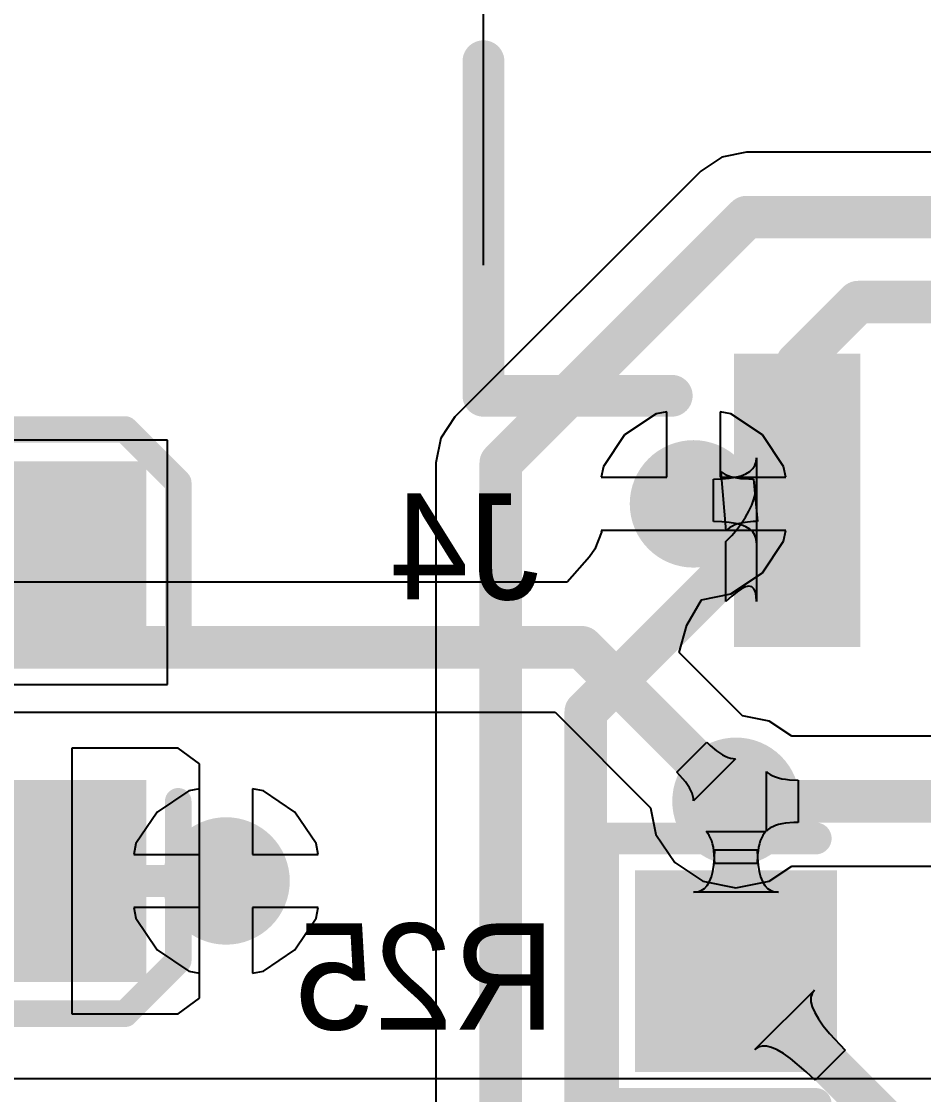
# Model space of a CAD drawing. Header units: millimetres. Extents: x -48 to 118, y -9 to 132.
# Drawn here: x 72.94 to 77.25, y 91.92 to 97.05 of the extents above; entities that cross this region are included whole.
import ezdxf

# ---------------------------------------------------------------- set-up
doc = ezdxf.new("R2010")
doc.units = ezdxf.units.MM
for name, color, linetype in [('BottomLayer', 5, 'Continuous'), ('BottomOverlay', 54, 'Continuous'), ('BottomPaste', 16, 'Continuous'), ('BottomSolder', 6, 'Continuous'), ('MultiLayer', 9, 'Continuous'), ('TopLayer', 1, 'Continuous'), ('TopSolder', 216, 'Continuous'), ('ViaHoleLayer', 16, 'Continuous')]:
    doc.layers.add(name, color=color, linetype=linetype)
doc.dimstyles.new('ISO-25', dxfattribs={"dimtxt": 2.5, "dimasz": 2.5, "dimexe": 1.25, "dimexo": 0.625, "dimtad": 1, "dimtxsty": 'Standard', "dimcen": 2.5, "dimadec": 0, "dimazin": 0, "dimtfac": 1, "dimtmove": 0, "dimatfit": 3, "dimfxl": 1, "dimarcsym": 0})

# ---------------------------------------------------------------- blocks, each defined once
blk = doc.blocks.new('R0603_B_77')
at = {"layer": 'BottomLayer'}
for points in [[(-0.381, -0.381), (0.381, -0.381), (-0.381, 0.381), (0.381, 0.381)], [(1.143, -0.381), (1.905, -0.381), (1.143, 0.381), (1.905, 0.381)]]:
    blk.add_solid(points, dxfattribs=at)
at = {"layer": 'BottomOverlay', "const_width": 0.1524}
for points in [[(-0.635, 0.635), (-0.635, -0.635)], [(0.381, 0.635), (-0.635, 0.635)], [(2.159, 0.635), (1.143, 0.635)], [(2.159, 0.635), (2.159, -0.635)], [(0.381, -0.635), (-0.635, -0.635)], [(2.159, -0.635), (1.143, -0.635)]]:
    blk.add_lwpolyline(points, dxfattribs=at)
at = {"layer": 'BottomOverlay', "const_width": 0.0762}
for points in [[(-0.6731, 0.635, 1), (-0.5969, 0.635, 1)], [(-0.6731, 0.635, 1), (-0.5969, 0.635, 1)], [(0.3429, 0.635, 1), (0.4191, 0.635, 1)], [(1.1049, 0.635, 1), (1.1811, 0.635, 1)], [(2.1209, 0.635, 1), (2.1971, 0.635, 1)], [(2.1209, 0.635, 1), (2.1971, 0.635, 1)], [(-0.6731, -0.635, 1), (-0.5969, -0.635, 1)], [(-0.6731, -0.635, 1), (-0.5969, -0.635, 1)], [(0.3429, -0.635, 1), (0.4191, -0.635, 1)], [(1.1049, -0.635, 1), (1.1811, -0.635, 1)], [(2.1209, -0.635, 1), (2.1971, -0.635, 1)], [(2.1209, -0.635, 1), (2.1971, -0.635, 1)]]:
    blk.add_lwpolyline(points, format="xyb", close=True, dxfattribs=at)
at = {"layer": 'BottomPaste'}
for points in [[(-0.381, -0.381), (0.381, -0.381), (-0.381, 0.381), (0.381, 0.381)], [(1.143, -0.381), (1.905, -0.381), (1.143, 0.381), (1.905, 0.381)]]:
    blk.add_solid(points, dxfattribs=at)
at = {"layer": 'BottomSolder'}
for points in [[(-0.4826, -0.4826), (0.4826, -0.4826), (-0.4826, 0.4826), (0.4826, 0.4826)], [(1.0414, -0.4826), (2.0066, -0.4826), (1.0414, 0.4826), (2.0066, 0.4826)]]:
    blk.add_solid(points, dxfattribs=at)
blk = doc.blocks.new('C0603_B_151')
at = {"layer": 'BottomLayer'}
for points in [[(-0.381, -0.381), (0.381, -0.381), (-0.381, 0.381), (0.381, 0.381)], [(1.143, -0.381), (1.905, -0.381), (1.143, 0.381), (1.905, 0.381)]]:
    blk.add_solid(points, dxfattribs=at)
at = {"layer": 'BottomOverlay', "const_width": 0.127}
for points in [[(-0.635, 0.381), (-0.381, 0.635)], [(0.381, 0.635), (-0.381, 0.635)], [(1.905, 0.635), (1.143, 0.635)], [(2.159, 0.381), (1.905, 0.635)], [(-0.635, -0.381), (-0.635, 0.381)], [(2.159, -0.381), (2.159, 0.381)], [(-0.381, -0.635), (-0.635, -0.381)], [(1.905, -0.635), (2.159, -0.381)], [(0.381, -0.635), (-0.381, -0.635)], [(1.905, -0.635), (1.143, -0.635)]]:
    blk.add_lwpolyline(points, dxfattribs=at)
at = {"layer": 'BottomOverlay', "const_width": 0.0635}
for points in [[(-0.41275, 0.635, 1), (-0.34925, 0.635, 1)], [(-0.41275, 0.635, 1), (-0.34925, 0.635, 1)], [(0.34925, 0.635, 1), (0.41275, 0.635, 1)], [(1.11125, 0.635, 1), (1.17475, 0.635, 1)], [(1.87325, 0.635, 1), (1.93675, 0.635, 1)], [(1.87325, 0.635, 1), (1.93675, 0.635, 1)], [(-0.66675, 0.381, 1), (-0.60325, 0.381, 1)], [(-0.66675, 0.381, 1), (-0.60325, 0.381, 1)], [(2.12725, 0.381, 1), (2.19075, 0.381, 1)], [(2.12725, 0.381, 1), (2.19075, 0.381, 1)], [(-0.66675, -0.381, 1), (-0.60325, -0.381, 1)], [(-0.66675, -0.381, 1), (-0.60325, -0.381, 1)], [(2.12725, -0.381, 1), (2.19075, -0.381, 1)], [(2.12725, -0.381, 1), (2.19075, -0.381, 1)], [(-0.41275, -0.635, 1), (-0.34925, -0.635, 1)], [(-0.41275, -0.635, 1), (-0.34925, -0.635, 1)], [(0.34925, -0.635, 1), (0.41275, -0.635, 1)], [(1.11125, -0.635, 1), (1.17475, -0.635, 1)], [(1.87325, -0.635, 1), (1.93675, -0.635, 1)], [(1.87325, -0.635, 1), (1.93675, -0.635, 1)]]:
    blk.add_lwpolyline(points, format="xyb", close=True, dxfattribs=at)
at = {"layer": 'BottomPaste'}
for points in [[(-0.381, -0.381), (0.381, -0.381), (-0.381, 0.381), (0.381, 0.381)], [(1.143, -0.381), (1.905, -0.381), (1.143, 0.381), (1.905, 0.381)]]:
    blk.add_solid(points, dxfattribs=at)
at = {"layer": 'BottomSolder'}
for points in [[(-0.4826, -0.4826), (0.4826, -0.4826), (-0.4826, 0.4826), (0.4826, 0.4826)], [(1.0414, -0.4826), (2.0066, -0.4826), (1.0414, 0.4826), (2.0066, 0.4826)]]:
    blk.add_solid(points, dxfattribs=at)
blk = doc.blocks.new('J_SH1_0_T_1_LT_8A____B_157')
at = {"layer": 'BottomLayer'}
blk.add_solid([(-0.2, -0.6), (0.2, -0.6), (-0.2, 0.6), (0.2, 0.6)], dxfattribs=at)
at = {"layer": 'BottomOverlay', "const_width": 0.2}
for points in [[(-1.5, 0.5), (-1.5, 2.1)], [(-1.5, 0.5), (-0.6, 0.5)]]:
    blk.add_lwpolyline(points, dxfattribs=at)
at = {"layer": 'BottomOverlay', "const_width": 0.1}
for points in [[(-1.55, 2.1, 1), (-1.45, 2.1, 1)], [(-1.55, 0.5, 1), (-1.45, 0.5, 1)], [(-1.55, 0.5, 1), (-1.45, 0.5, 1)], [(-0.65, 0.5, 1), (-0.55, 0.5, 1)]]:
    blk.add_lwpolyline(points, format="xyb", close=True, dxfattribs=at)
at = {"layer": 'BottomPaste'}
blk.add_solid([(-0.2, -0.6), (0.2, -0.6), (-0.2, 0.6), (0.2, 0.6)], dxfattribs=at)
at = {"layer": 'BottomSolder'}
blk.add_solid([(-0.3016, -0.7016), (0.3016, -0.7016), (-0.3016, 0.7016), (0.3016, 0.7016)], dxfattribs=at)
blk = doc.blocks.new('*D188')
at = {"color": 0, "lineweight": -2, "transparency": 16777216}
for p, q in [((68.353, 95.88), (68.353, 107.406)), ((72.353, 95.88), (72.353, 107.406)), ((65.853, 106.156), (63.353, 106.156)), ((68.353, 106.156), (72.353, 106.156)), ((74.853, 106.156), (77.353, 106.156))]:
    blk.add_line(p, q, dxfattribs=at)
at = {"color": 0, "transparency": 16777216}
for points in [[(65.853, 106.5727), (65.853, 105.7394), (68.353, 106.156)], [(74.853, 106.5727), (74.853, 105.7394), (72.353, 106.156)]]:
    blk.add_solid(points, dxfattribs=at)
at = {"layer": 'Defpoints', "color": 0, "transparency": 16777216}
for p in [(72.353, 106.156), (68.353, 95.255), (72.353, 95.255)]:
    blk.add_point(p, dxfattribs=at)
at = {"color": 0, "transparency": 16777216, "insert": (70.353, 108.031), "char_height": 2.5, "attachment_point": 5}
blk.add_mtext('4', dxfattribs=at)
blk = doc.blocks.new('*D194')
at = {"color": 0, "lineweight": -2, "transparency": 16777216}
for p, q in [((68.21, 115.4487), (68.21, 130.657)), ((75.145, 110.4487), (68.21, 115.4487)), ((75.145, 95.884), (75.145, 110.4487))]:
    blk.add_line(p, q, dxfattribs=at)
at = {"layer": 'Defpoints', "color": 0, "transparency": 16777216}
for p in [(68.21, 120.4487), (75.145, 95.259), (45.339, 44.069)]:
    blk.add_point(p, dxfattribs=at)
at = {"color": 0, "transparency": 16777216, "insert": (66.1267, 125.8653), "char_height": 2.5, "attachment_point": 5, "rotation": 90}
blk.add_mtext('29,81', dxfattribs=at)
blk = doc.blocks.new('*D195')
at = {"color": 0, "lineweight": -2, "transparency": 16777216}
for p, q in [((79.0796, 115.1077), (79.0796, 131.1494)), ((87.702, 110.1077), (79.0796, 115.1077)), ((87.702, 95.884), (87.702, 110.1077))]:
    blk.add_line(p, q, dxfattribs=at)
at = {"layer": 'Defpoints', "color": 0, "transparency": 16777216}
for p in [(79.0796, 120.1077), (87.702, 95.259), (45.339, 44.069)]:
    blk.add_point(p, dxfattribs=at)
at = {"color": 0, "transparency": 16777216, "insert": (76.9963, 125.9411), "char_height": 2.5, "attachment_point": 5, "rotation": 90}
blk.add_mtext('42,36', dxfattribs=at)
blk = doc.blocks.new('*D196')
at = {"color": 0, "lineweight": -2, "transparency": 16777216}
for p, q in [((93.5064, 116.4219), (93.5064, 132.0469)), ((100.357, 111.4219), (93.5064, 116.4219)), ((100.357, 95.884), (100.357, 111.4219))]:
    blk.add_line(p, q, dxfattribs=at)
at = {"layer": 'Defpoints', "color": 0, "transparency": 16777216}
for p in [(93.5064, 121.4219), (100.357, 95.259), (45.339, 44.069)]:
    blk.add_point(p, dxfattribs=at)
at = {"color": 0, "transparency": 16777216, "insert": (91.423, 127.0469), "char_height": 2.5, "attachment_point": 5, "rotation": 90}
blk.add_mtext('55,02', dxfattribs=at)

msp = doc.modelspace()

# ---------------------------------------------------------------- linework, layer by layer
at = {"layer": 'BottomLayer'}
for p, q in [((76.2843, 96.4007), (76.1835, 96.3333)), ((76.2843, 96.4007), (76.1835, 96.3333)), ((76.4032, 96.4244), (76.2843, 96.4007)), ((76.4032, 96.4244), (76.2843, 96.4007)), ((79.1972, 96.4244), (76.4032, 96.4244)), ((79.1972, 96.4244), (76.4032, 96.4244)), ((76.1835, 96.3333), (75.0078, 95.1577)), ((76.1835, 96.3333), (75.0078, 95.1577)), ((75.0078, 95.1577), (74.9404, 95.0568)), ((75.0078, 95.1577), (74.9404, 95.0568)), ((73.6346, 95.0468), (72.7202, 95.0468)), ((73.6346, 95.0468), (72.7202, 95.0468)), ((73.6346, 93.8784), (73.6346, 95.0468)), ((73.6346, 93.8784), (73.6346, 95.0468)), ((74.9404, 95.0568), (74.9167, 94.9379)), ((74.9404, 95.0568), (74.9167, 94.9379)), ((76.449, 94.9429), (76.4511, 94.9622)), ((76.4511, 94.9622), (76.4511, 94.5558)), ((74.9167, 94.9379), (74.9167, 89.8096)), ((74.9167, 94.9379), (74.9167, 89.8096)), ((76.3057, 94.6124), (76.2819, 94.8959)), ((76.2819, 94.8959), (76.2908, 94.8892)), ((76.3995, 94.886), (76.4181, 94.8972)), ((76.4181, 94.8972), (76.4325, 94.9104)), ((76.4325, 94.9104), (76.4429, 94.9256)), ((76.4429, 94.9256), (76.449, 94.9429)), ((76.2449, 94.8606), (76.284, 94.8616)), ((76.2449, 94.6574), (76.2449, 94.8606)), ((76.284, 94.8616), (76.3191, 94.8647)), ((76.2908, 94.8892), (76.3012, 94.8832)), ((76.3012, 94.8832), (76.313, 94.8779)), ((76.313, 94.8779), (76.3262, 94.8733)), ((76.3191, 94.8647), (76.35, 94.8698)), ((76.3262, 94.8733), (76.3409, 94.8694)), ((76.3409, 94.8694), (76.357, 94.8663)), ((76.35, 94.8698), (76.3769, 94.8769)), ((76.357, 94.8663), (76.3746, 94.8638)), ((76.3746, 94.8638), (76.4142, 94.861)), ((76.3769, 94.8769), (76.3995, 94.886)), ((76.4142, 94.861), (76.4361, 94.8606)), ((76.4361, 94.8606), (76.4559, 94.6574)), ((76.4496, 94.8212), (76.4511, 94.8494)), ((76.4511, 94.8494), (76.4511, 94.2747)), ((76.4379, 94.7645), (76.4452, 94.7929)), ((76.4452, 94.7929), (76.4496, 94.8212)), ((76.4276, 94.7359), (76.4379, 94.7645)), ((76.3983, 94.6785), (76.4144, 94.7073)), ((76.4144, 94.7073), (76.4276, 94.7359)), ((76.284, 94.6564), (76.2449, 94.6574)), ((76.3191, 94.6534), (76.284, 94.6564)), ((76.35, 94.6483), (76.3191, 94.6534)), ((76.3476, 94.6412), (76.3349, 94.6354)), ((76.3619, 94.6462), (76.3476, 94.6412)), ((76.3769, 94.6412), (76.35, 94.6483)), ((76.3572, 94.6205), (76.3792, 94.6496)), ((76.3777, 94.6502), (76.3619, 94.6462)), ((76.3995, 94.632), (76.3769, 94.6412)), ((76.3949, 94.6534), (76.3777, 94.6502)), ((76.3792, 94.6496), (76.3983, 94.6785)), ((76.4341, 94.657), (76.3949, 94.6534)), ((76.4559, 94.6574), (76.4341, 94.657)), ((76.3044, 94.5621), (76.3323, 94.5914)), ((76.3139, 94.621), (76.3057, 94.6124)), ((76.3236, 94.6286), (76.3139, 94.621)), ((76.3349, 94.6354), (76.3236, 94.6286)), ((76.3323, 94.5914), (76.3572, 94.6205)), ((76.4181, 94.6208), (76.3995, 94.632)), ((76.4325, 94.6076), (76.4181, 94.6208)), ((76.4429, 94.5924), (76.4325, 94.6076)), ((76.449, 94.5751), (76.4429, 94.5924)), ((76.3044, 94.2747), (76.3044, 94.5621)), ((76.4511, 94.5558), (76.449, 94.5751)), ((76.3792, 94.3363), (76.3572, 94.3217)), ((76.3983, 94.3451), (76.3792, 94.3363)), ((76.4144, 94.3481), (76.3983, 94.3451)), ((76.4276, 94.3451), (76.4144, 94.3481)), ((76.4379, 94.3363), (76.4276, 94.3451)), ((76.4452, 94.3217), (76.4379, 94.3363)), ((76.3323, 94.3011), (76.3044, 94.2747)), ((76.3572, 94.3217), (76.3323, 94.3011)), ((76.4496, 94.3011), (76.4452, 94.3217)), ((76.4511, 94.2747), (76.4496, 94.3011)), ((72.7202, 93.8784), (73.6346, 93.8784)), ((72.7202, 93.8784), (73.6346, 93.8784)), ((73.6854, 93.5736), (73.1774, 93.5736)), ((73.1774, 93.5736), (73.1774, 92.9386)), ((73.6854, 93.5736), (73.1774, 93.5736)), ((73.1774, 93.5736), (73.1774, 92.9386)), ((73.787, 93.4986), (73.6854, 93.5736)), ((73.6854, 93.5736), (73.6854, 93.5736)), ((73.787, 93.4986), (73.6854, 93.5736)), ((73.6854, 93.5736), (73.6854, 93.5736)), ((73.787, 92.9386), (73.787, 93.4986)), ((73.787, 92.9386), (73.787, 93.4986)), ((74.0924, 93.3693), (74.041, 93.3795)), ((74.041, 93.3795), (74.041, 93.0656)), ((74.0924, 93.3693), (74.041, 93.3795)), ((74.041, 93.3795), (74.041, 93.0656)), ((74.2436, 93.2682), (74.0924, 93.3693)), ((74.2436, 93.2682), (74.0924, 93.3693)), ((74.3447, 93.117), (74.2436, 93.2682)), ((74.3447, 93.117), (74.2436, 93.2682)), ((76.2179, 93.1658), (76.2102, 93.1745)), ((76.2102, 93.1745), (76.4946, 93.1745)), ((76.2248, 93.1556), (76.2179, 93.1658)), ((76.2309, 93.144), (76.2248, 93.1556)), ((76.48, 93.1556), (76.4739, 93.144)), ((76.4869, 93.1658), (76.48, 93.1556)), ((76.4946, 93.1745), (76.4869, 93.1658)), ((74.3549, 93.0656), (74.3447, 93.117)), ((74.3549, 93.0656), (74.3447, 93.117)), ((76.2362, 93.1309), (76.2309, 93.144)), ((76.2406, 93.1164), (76.2362, 93.1309)), ((76.2443, 93.1004), (76.2406, 93.1164)), ((76.2471, 93.0829), (76.2443, 93.1004)), ((76.4605, 93.1004), (76.4577, 93.0829)), ((76.4642, 93.1164), (76.4605, 93.1004)), ((76.4686, 93.1309), (76.4642, 93.1164)), ((76.4739, 93.144), (76.4686, 93.1309)), ((74.041, 93.0656), (74.3549, 93.0656)), ((74.041, 93.0656), (74.3549, 93.0656)), ((76.2467, 93.0148), (76.2498, 93.0493)), ((76.2504, 93.0436), (76.2471, 93.0829)), ((76.2498, 93.0493), (76.2508, 93.088)), ((76.2508, 93.088), (76.454, 93.088)), ((76.454, 93.088), (76.455, 93.0493)), ((76.4556, 93.064), (76.454, 93.0217)), ((76.455, 93.0493), (76.4581, 93.0148)), ((76.4577, 93.0829), (76.4556, 93.064)), ((76.2417, 92.9843), (76.2467, 93.0148)), ((76.2508, 93.0217), (76.2504, 93.0436)), ((76.454, 93.0217), (76.2508, 93.0217)), ((76.4581, 93.0148), (76.4631, 92.9843)), ((76.2254, 92.9356), (76.2345, 92.9579)), ((76.2345, 92.9579), (76.2417, 92.9843)), ((76.4631, 92.9843), (76.4703, 92.9579)), ((76.4703, 92.9579), (76.4794, 92.9356)), ((73.1774, 92.9386), (73.1774, 92.3036)), ((73.1774, 92.9386), (73.1774, 92.3036)), ((73.787, 92.3786), (73.787, 92.9386)), ((73.787, 92.3786), (73.787, 92.9386)), ((76.1685, 92.8868), (76.1858, 92.8929)), ((76.1858, 92.8929), (76.201, 92.903)), ((76.201, 92.903), (76.2142, 92.9173)), ((76.2142, 92.9173), (76.2254, 92.9356)), ((76.4794, 92.9356), (76.4906, 92.9173)), ((76.4906, 92.9173), (76.5038, 92.903)), ((76.5038, 92.903), (76.519, 92.8929)), ((76.519, 92.8929), (76.5363, 92.8868)), ((76.1492, 92.8848), (76.1685, 92.8868)), ((76.5556, 92.8848), (76.1492, 92.8848)), ((76.5363, 92.8868), (76.5556, 92.8848)), ((74.3549, 92.8116), (74.041, 92.8116)), ((74.041, 92.8116), (74.041, 92.4977)), ((74.3549, 92.8116), (74.041, 92.8116)), ((74.041, 92.8116), (74.041, 92.4977)), ((74.3447, 92.7602), (74.3549, 92.8116)), ((74.3447, 92.7602), (74.3549, 92.8116)), ((74.2436, 92.609), (74.3447, 92.7602)), ((74.2436, 92.609), (74.3447, 92.7602)), ((74.0924, 92.5079), (74.2436, 92.609)), ((74.0924, 92.5079), (74.2436, 92.609)), ((74.041, 92.4977), (74.0924, 92.5079)), ((74.041, 92.4977), (74.0924, 92.5079)), ((73.6854, 92.3036), (73.787, 92.3786)), ((73.6854, 92.3036), (73.787, 92.3786)), ((76.443, 92.1319), (76.7273, 92.4162)), ((76.7161, 92.4007), (76.7107, 92.3822)), ((76.7107, 92.3822), (76.711, 92.3608)), ((76.7273, 92.4162), (76.7161, 92.4007)), ((76.711, 92.3608), (76.717, 92.3365)), ((76.717, 92.3365), (76.7288, 92.3092)), ((73.1774, 92.3036), (73.6854, 92.3036)), ((73.1774, 92.3036), (73.6854, 92.3036)), ((73.6854, 92.3036), (73.6854, 92.3036)), ((73.6854, 92.3036), (73.6854, 92.3036)), ((76.7288, 92.3092), (76.7464, 92.279)), ((76.7464, 92.279), (76.7697, 92.2459)), ((76.7697, 92.2459), (76.7987, 92.2098)), ((76.7987, 92.2098), (76.874, 92.1288)), ((76.4585, 92.1431), (76.443, 92.1319)), ((76.477, 92.1485), (76.4585, 92.1431)), ((76.4984, 92.1482), (76.477, 92.1485)), ((76.5227, 92.1422), (76.4984, 92.1482)), ((76.55, 92.1304), (76.5227, 92.1422)), ((76.5802, 92.1128), (76.55, 92.1304)), ((76.874, 92.1288), (76.7304, 91.9852)), ((76.6133, 92.0895), (76.5802, 92.1128)), ((76.6884, 92.0257), (76.6133, 92.0895)), ((76.7304, 91.9852), (76.6884, 92.0257))]:
    msp.add_line(p, q, dxfattribs=at)
for points, const_width in [([(75.2275, 94.9379), (76.4032, 96.1136)], 0.2032), ([(76.4032, 96.1136), (79.1972, 96.1136)], 0.2032), ([(76.645, 95.4156), (76.9366, 95.7072)], 0.2032), ([(76.9366, 95.7072), (78.423, 95.7072)], 0.2032), ([(76.645, 94.759), (76.645, 95.4156)], 0.2032), ([(75.2275, 89.5495), (75.2275, 94.9379)], 0.2032), ([(75.6339, 93.7479), (76.645, 94.759)], 0.2032), ([(76.1492, 94.742), (76.1662, 94.759)], 0.2032), ([(76.1662, 94.759), (76.645, 94.759)], 0.2032), ([(71.0054, 94.4626), (73.0504, 94.4626)], 0.508), ([(75.6339, 91.7521), (75.6339, 93.7479)], 0.2032), ([(76.3524, 92.5068), (76.3524, 93.3196)], 0.2032), ([(72.517, 92.9386), (73.0504, 92.9386)], 0.127), ([(73.0504, 92.9386), (73.914, 92.9386)], 0.1524), ([(76.3524, 92.5068), (77.0636, 91.7956)], 0.2032)]:
    msp.add_lwpolyline(points, dxfattribs=dict(at, const_width=const_width))
for points, const_width in [([(76.3524, 96.1136, 1), (76.454, 96.1136, 1)], 0.1016), ([(76.3524, 96.1136, 1), (76.454, 96.1136, 1)], 0.1016), ([(76.8858, 95.7072, 1), (76.9874, 95.7072, 1)], 0.1016), ([(76.8858, 95.7072, 1), (76.9874, 95.7072, 1)], 0.1016), ([(76.5942, 95.4156, 1), (76.6958, 95.4156, 1)], 0.1016), ([(76.5942, 95.4156, 1), (76.6958, 95.4156, 1)], 0.1016), ([(75.1767, 94.9379, 1), (75.2783, 94.9379, 1)], 0.1016), ([(75.1767, 94.9379, 1), (75.2783, 94.9379, 1)], 0.1016), ([(76.0476, 94.742, 1), (76.2508, 94.742, 1)], 0.2032), ([(76.0984, 94.742, 1), (76.2, 94.742, 1)], 0.1016), ([(76.1154, 94.759, 1), (76.217, 94.759, 1)], 0.1016), ([(76.1154, 94.759, 1), (76.217, 94.759, 1)], 0.1016), ([(76.5942, 94.759, 1), (76.6958, 94.759, 1)], 0.1016), ([(76.5942, 94.759, 1), (76.6958, 94.759, 1)], 0.1016), ([(76.5942, 94.759, 1), (76.6958, 94.759, 1)], 0.1016), ([(72.9234, 94.4626, 1), (73.1774, 94.4626, 1)], 0.254), ([(75.5831, 93.7479, 1), (75.6847, 93.7479, 1)], 0.1016), ([(75.5831, 93.7479, 1), (75.6847, 93.7479, 1)], 0.1016), ([(76.2508, 93.3196, 1), (76.454, 93.3196, 1)], 0.2032), ([(76.3016, 93.3196, 1), (76.4032, 93.3196, 1)], 0.1016), ([(73.8124, 92.9386, 1), (74.0156, 92.9386, 1)], 0.2032), ([(73.0123, 92.9386, 1), (73.0885, 92.9386, 1)], 0.0762), ([(73.0186, 92.9386, 1), (73.0821, 92.9386, 1)], 0.0635), ([(73.8759, 92.9386, 1), (73.9521, 92.9386, 1)], 0.0762), ([(76.3016, 92.5068, 1), (76.4032, 92.5068, 1)], 0.1016), ([(76.3016, 92.5068, 1), (76.4032, 92.5068, 1)], 0.1016)]:
    msp.add_lwpolyline(points, format="xyb", close=True, dxfattribs=dict(at, const_width=const_width))
at = {"layer": 'BottomSolder', "const_width": 0.3048}
for points in [[(75.9968, 94.742, 1), (76.3016, 94.742, 1)], [(76.2, 93.3196, 1), (76.5048, 93.3196, 1)], [(73.7616, 92.9386, 1), (74.0664, 92.9386, 1)]]:
    msp.add_lwpolyline(points, format="xyb", close=True, dxfattribs=at)
at = {"layer": 'MultiLayer', "const_width": 0.2032}
for points in [[(76.0476, 94.742, 1), (76.2508, 94.742, 1)], [(76.2508, 93.3196, 1), (76.454, 93.3196, 1)], [(73.8124, 92.9386, 1), (74.0156, 92.9386, 1)]]:
    msp.add_lwpolyline(points, format="xyb", close=True, dxfattribs=at)
at = {"layer": 'TopLayer'}
for p, q in [((75.9708, 95.1727), (75.8196, 95.0716)), ((76.0222, 95.1829), (75.9708, 95.1727)), ((76.0222, 94.869), (76.0222, 95.1829)), ((76.3276, 95.1727), (76.2762, 95.1829)), ((76.2762, 95.1829), (76.2762, 94.869)), ((76.4788, 95.0716), (76.3276, 95.1727)), ((75.8196, 95.0716), (75.7185, 94.9204)), ((76.5799, 94.9204), (76.4788, 95.0716)), ((75.7185, 94.9204), (75.7083, 94.869)), ((76.5901, 94.869), (76.5799, 94.9204)), ((75.7083, 94.869), (76.0222, 94.869)), ((76.2762, 94.869), (76.5901, 94.869)), ((75.7098, 94.6072), (75.6781, 94.5261)), ((76.5901, 94.615), (75.7083, 94.615)), ((75.7083, 94.615), (75.7098, 94.6072)), ((76.5799, 94.5636), (76.5901, 94.615)), ((76.4788, 94.4124), (76.5799, 94.5636)), ((75.6519, 94.4884), (75.5444, 94.367)), ((75.6781, 94.5261), (75.6519, 94.4884)), ((76.3276, 94.3113), (76.4788, 94.4124)), ((75.5444, 94.367), (52.6034, 94.367)), ((76.1175, 94.1615), (76.1873, 94.2834)), ((76.1873, 94.2834), (76.3276, 94.3113)), ((76.0811, 94.0304), (76.1175, 94.1615)), ((76.3838, 93.7277), (76.0811, 94.0304)), ((65.4021, 93.7454), (75.4871, 93.7454)), ((75.4871, 93.7454), (75.9443, 93.2882)), ((76.511, 93.7024), (76.3838, 93.7277)), ((76.6188, 93.6304), (76.511, 93.7024)), ((82.7412, 93.6304), (76.6188, 93.6304)), ((76.0699, 93.4584), (76.2136, 93.6021)), ((76.2136, 93.6021), (76.2293, 93.5869)), ((76.2293, 93.5869), (76.2595, 93.5614)), ((76.2595, 93.5614), (76.2738, 93.5511)), ((76.3504, 93.5228), (76.1492, 93.3216)), ((76.2738, 93.5511), (76.2877, 93.5423)), ((76.2877, 93.5423), (76.3012, 93.5352)), ((76.3012, 93.5352), (76.3142, 93.5297)), ((76.3142, 93.5297), (76.3267, 93.5258)), ((76.3267, 93.5258), (76.3388, 93.5235)), ((76.3388, 93.5235), (76.3504, 93.5228)), ((76.0986, 93.4274), (76.0699, 93.4584)), ((76.4975, 93.1774), (76.4975, 93.4618)), ((76.4975, 93.4618), (76.5062, 93.4541)), ((76.1106, 93.4125), (76.0986, 93.4274)), ((76.1209, 93.3982), (76.1106, 93.4125)), ((76.5062, 93.4541), (76.5164, 93.4472)), ((76.5164, 93.4472), (76.528, 93.4411)), ((76.528, 93.4411), (76.5411, 93.4358)), ((76.5411, 93.4358), (76.5556, 93.4314)), ((76.5556, 93.4314), (76.5716, 93.4277)), ((76.5716, 93.4277), (76.5891, 93.4249)), ((76.5891, 93.4249), (76.608, 93.4228)), ((76.608, 93.4228), (76.6503, 93.4212)), ((76.6503, 93.4212), (76.6503, 93.218)), ((73.7356, 93.3693), (73.5844, 93.2682)), ((73.787, 93.3795), (73.7356, 93.3693)), ((73.787, 93.0656), (73.787, 93.3795)), ((74.0924, 93.3693), (74.041, 93.3795)), ((74.041, 93.3795), (74.041, 93.0656)), ((74.2436, 93.2682), (74.0924, 93.3693)), ((76.1297, 93.3843), (76.1209, 93.3982)), ((76.1368, 93.3708), (76.1297, 93.3843)), ((76.1423, 93.3578), (76.1368, 93.3708)), ((76.1462, 93.3453), (76.1423, 93.3578)), ((76.1485, 93.3332), (76.1462, 93.3453)), ((76.1492, 93.3216), (76.1485, 93.3332)), ((73.5844, 93.2682), (73.4833, 93.117)), ((74.3447, 93.117), (74.2436, 93.2682)), ((75.9443, 93.2882), (75.9696, 93.161)), ((76.5411, 93.2034), (76.528, 93.1981)), ((76.5556, 93.2078), (76.5411, 93.2034)), ((76.5716, 93.2115), (76.5556, 93.2078)), ((76.5891, 93.2143), (76.5716, 93.2115)), ((76.6284, 93.2176), (76.5891, 93.2143)), ((76.6503, 93.218), (76.6284, 93.2176)), ((75.9696, 93.161), (76.0594, 93.0266)), ((76.5062, 93.1851), (76.4975, 93.1774)), ((76.5164, 93.192), (76.5062, 93.1851)), ((76.528, 93.1981), (76.5164, 93.192)), ((73.4833, 93.117), (73.4731, 93.0656)), ((74.3549, 93.0656), (74.3447, 93.117)), ((73.4731, 93.0656), (73.787, 93.0656)), ((74.041, 93.0656), (74.3549, 93.0656)), ((76.0594, 93.0266), (76.1938, 92.9368)), ((76.511, 92.9368), (76.6188, 93.0088)), ((76.6188, 93.0088), (82.8846, 93.0088)), ((76.1938, 92.9368), (76.3524, 92.9052)), ((76.3524, 92.9052), (76.511, 92.9368)), ((73.787, 92.8116), (73.4731, 92.8116)), ((73.4731, 92.8116), (73.4833, 92.7602)), ((73.787, 92.4977), (73.787, 92.8116)), ((74.3549, 92.8116), (74.041, 92.8116)), ((74.041, 92.8116), (74.041, 92.4977)), ((74.3447, 92.7602), (74.3549, 92.8116)), ((73.4833, 92.7602), (73.5844, 92.609)), ((74.2436, 92.609), (74.3447, 92.7602)), ((73.5844, 92.609), (73.7356, 92.5079)), ((74.0924, 92.5079), (74.2436, 92.609)), ((73.7356, 92.5079), (73.787, 92.4977)), ((74.041, 92.4977), (74.0924, 92.5079)), ((78.0566, 91.9922), (66.5528, 91.9922))]:
    msp.add_line(p, q, dxfattribs=at)
for points, const_width in [([(76.0476, 94.742, 1), (76.2508, 94.742, 1)], 0.2032), ([(75.565, 94.0562, 1), (75.6666, 94.0562, 1)], 0.1016), ([(75.565, 94.0562, 1), (75.6666, 94.0562, 1)], 0.1016), ([(76.2508, 93.3196, 1), (76.454, 93.3196, 1)], 0.2032), ([(76.3016, 93.3196, 1), (76.4032, 93.3196, 1)], 0.1016), ([(76.3016, 93.3196, 1), (76.4032, 93.3196, 1)], 0.1016), ([(73.8124, 92.9386, 1), (74.0156, 92.9386, 1)], 0.2032)]:
    msp.add_lwpolyline(points, format="xyb", close=True, dxfattribs=dict(at, const_width=const_width))
at = {"layer": 'TopLayer', "const_width": 0.2032}
for points in [[(52.6034, 94.0562), (75.6158, 94.0562)], [(75.6158, 94.0562), (76.3524, 93.3196)], [(76.3524, 93.3196), (82.931, 93.3196)]]:
    msp.add_lwpolyline(points, dxfattribs=at)
at = {"layer": 'TopSolder', "const_width": 0.3048}
for points in [[(75.9968, 94.742, 1), (76.3016, 94.742, 1)], [(76.2, 93.3196, 1), (76.5048, 93.3196, 1)], [(73.7616, 92.9386, 1), (74.0664, 92.9386, 1)]]:
    msp.add_lwpolyline(points, format="xyb", close=True, dxfattribs=at)
at = {"layer": 'ViaHoleLayer', "const_width": 0.1016}
for points in [[(76.0984, 94.742, 1), (76.2, 94.742, 1)], [(76.3016, 93.3196, 1), (76.4032, 93.3196, 1)], [(73.8632, 92.9386, 1), (73.9648, 92.9386, 1)]]:
    msp.add_lwpolyline(points, format="xyb", close=True, dxfattribs=at)

# ---------------------------------------------------------------- block references
msp.add_blockref('J_SH1_0_T_1_LT_8A____B_157', (76.645, 94.759))
for name, p, rotation in [('C0603_B_151', (73.0504, 94.4626), 270), ('R0603_B_77', (77.8764, 92.5068), 180)]:
    msp.add_blockref(name, p, dxfattribs=dict(rotation=rotation))

# ---------------------------------------------------------------- texts
at = {"layer": 'BottomOverlay', "text_generation_flag": 2}
for s, p in [('J4', (75.4126, 94.2848)), ('R25', (75.4888, 92.2274))]:
    msp.add_text(s, height=0.508, dxfattribs=at).set_placement(p)

# ---------------------------------------------------------------- dimensions: what is measured, and where the dimension line sits
for feature_location, offset, picture, middle in [((100.357, 95.259), (-6.8506, 26.1629), '*D196', (91.423, 127.0469)), ((87.702, 95.259), (-8.6223, 24.8487), '*D195', (76.9963, 125.9411)), ((75.145, 95.259), (-6.935, 25.1897), '*D194', (66.1267, 125.8653))]:
    dim = msp.add_ordinate_dim(feature_location=feature_location, offset=offset, dtype=1, origin=(45.339, 44.069), dimstyle='ISO-25')
    dim.commit()
    dim.dimension.update_dxf_attribs({"geometry": picture, "text_midpoint": middle})
dim = msp.add_linear_dim(base=(72.353, 106.156), p1=(68.353, 95.255), p2=(72.353, 95.255), angle=0, dimstyle='ISO-25')
dim.commit()
dim.dimension.update_dxf_attribs({"geometry": '*D188', "text_midpoint": (70.353, 108.031)})

doc.saveas('drawing.dxf')
